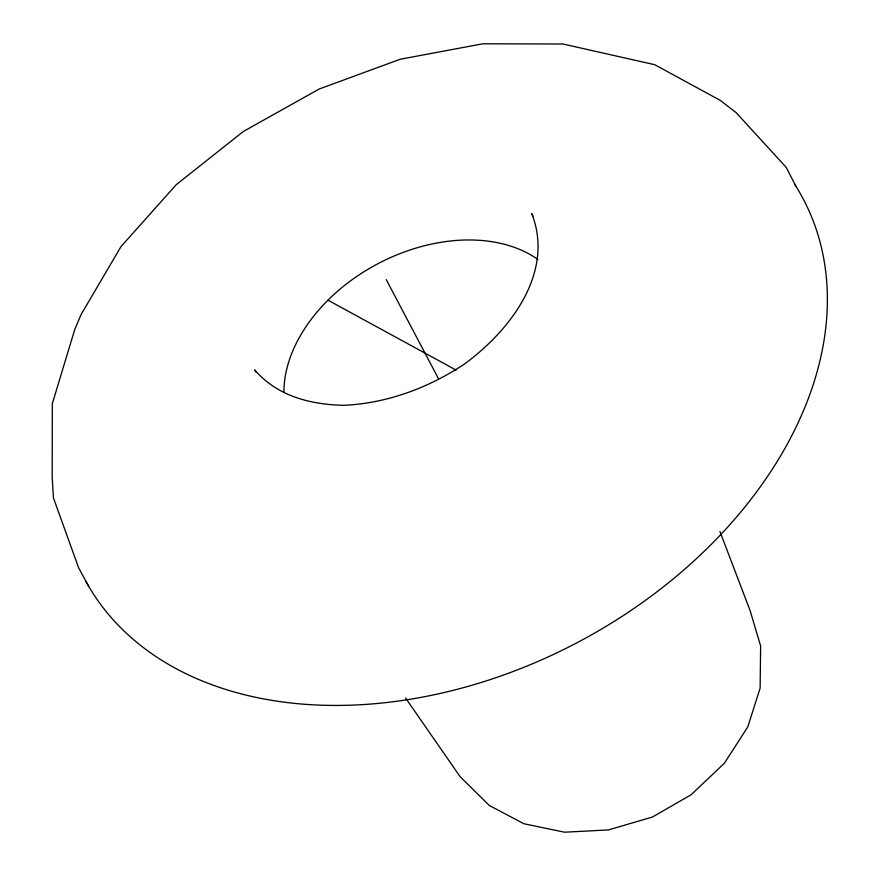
<?xml version="1.0" encoding="UTF-8"?>
<svg xmlns="http://www.w3.org/2000/svg" width="876" height="876" viewBox="0 0 876 876"><rect width="100%" height="100%" fill="white"/><g stroke="black" fill="none" stroke-linecap="round" stroke-linejoin="round"><path stroke-width="1.31" d="M327.963 300.183L456.111 370.088M405.588 698.041L460.174 776.76L489.432 805.57L523.925 823.758L564.56 832.2L608.338 829.933L652.368 817.067L691.153 794.751L724.408 763.193L747.775 726.916L760.127 688.153L760.642 646.017L750.141 610.692L719.941 531.535M256.131 372.223L254.653 369.924C277.582 396.27 310.246 404.57 343.994 405.325C386.984 403.278 427.992 388.09 463.765 364.515C509.624 331.238 554.935 273.071 531.798 213.635L532.86 216.153M88.728 586.427L78.588 567.725L53.425 497.864L52.188 476.993L52.319 403.639L74.799 329.343L81.085 314.539L120.965 246.638L176.175 184.737L243.364 131.466L319.192 89.013L400.201 59.25L482.775 43.8L562.983 44.008L654.744 64.715L720.214 100.346L736.168 112.686L786.287 167.469L795.879 186.183M386.228 279.597L438.361 378.465M283.912 392.36A152.413 106.675 -27.8 0 1 378.498 263.413A152.413 106.675 -27.8 0 1 537.941 259.482M794.423 183.894A406.486 286.934 -27.8 0 1 590.895 635.188A406.486 286.934 -27.8 0 1 86.012 581.653"/></g></svg>
